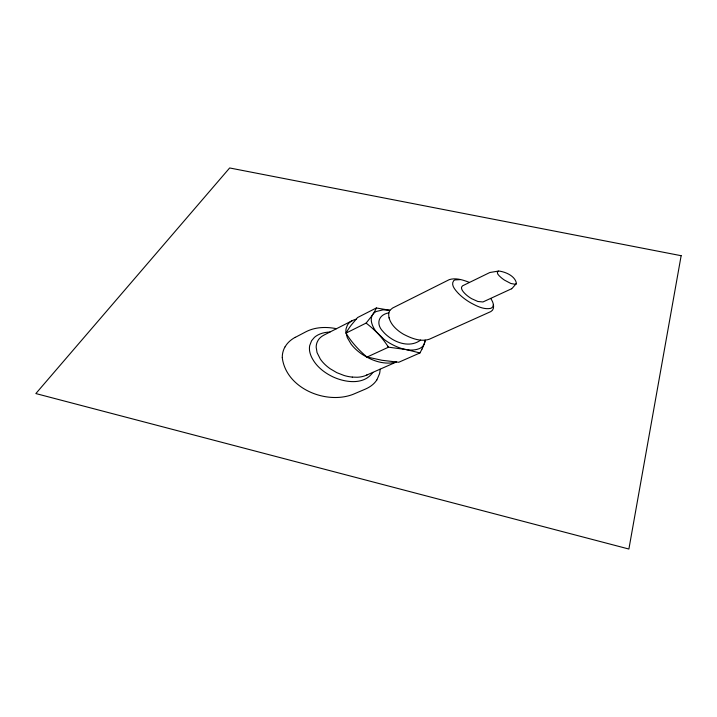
<?xml version="1.0" encoding="UTF-8"?>
<svg xmlns="http://www.w3.org/2000/svg" width="717" height="717" viewBox="0 0 717 717"><rect width="100%" height="100%" fill="white"/><g stroke="black" fill="none" stroke-linecap="round" stroke-linejoin="round"><path stroke-width="1.08" d="M425.36 340.208L424.24 343.918A107.039 68.868 -1.9 0 1 421.946 349.143M421.954 349.152L419.938 352.952L398.777 362.255L381.982 360.284L367.149 357.021L388.506 347.18L405.947 349.511L419.938 352.952M346.589 333.871L346.105 333.073L346.598 332.168A112.605 74.971 4.7 0 1 351.222 325.133L357.568 317.55L376.326 307.978L389.896 310.273L392.593 308.032L449.281 279.63C455.913 277.551 463.218 279.988 469.465 282.444M285.034 346.813L284.04 348.785A44.974 29.926 -1.8 0 0 282.292 357.487M372.867 372.374C364.021 385.307 345.182 382.573 332.867 376.828A57.235 37.741 0.3 0 1 312.935 359.62A49.123 32.435 -0.1 0 1 309.529 350.47L309.511 349.923A33.851 22.361 -0.9 0 1 309.699 345.603L311.581 340.745L314.485 337.295A19.61 12.897 -1.5 0 1 329.954 332.061M376.855 379.983L379.562 373.656A44.329 29.971 -1.4 0 0 380.073 369.192M346.105 333.073L366.145 323.071L371.334 316.538A108.76 66.529 -3.6 0 0 372.697 314.593L373.844 313.177A11.481 7.322 1.1 0 1 376.264 311.501L383.03 309.843L389.869 310.318C387.189 314.826 389.501 320.598 392.289 324.523A45.377 28.716 3.4 0 0 396.313 328.995L397.962 330.429A45.503 28.788 3.4 0 0 403.537 334.265C411.262 338.254 420.664 342.152 429.349 339.213L490.84 311.572C495.026 309.457 493.699 303.345 491.692 300.029A35.5 22.2 4.5 0 0 490.894 298.801L490.634 298.442M367.256 374.803L366.486 375.179M295.296 337.357L306.096 331.684C315.408 326.916 326.405 326.665 336.497 328.7M388.811 312.854C378.137 314.763 375.869 324.147 382.896 331.388A43.943 28.017 2.9 0 0 390.424 338.039C399.118 344.043 411.397 347.028 420.61 340.109M356.071 319.235A14.546 9.402 0.1 0 0 352.414 320.589L323.941 335.099A18.266 12.01 -1.3 0 0 318.142 340.252L317.066 342.394A30.849 20.354 -0.7 0 0 316.188 347.288L317.048 352.585L320.302 359.038A53.676 35.321 0.4 0 0 330.232 368.789L336.793 372.652L344.026 375.466A31.494 21.008 -0.2 0 0 352.28 377.106M511.579 288.763L482.953 301.965L477.845 301.481L471.625 298.684A36.173 21.851 5.7 0 1 464.634 293.289C462.976 291.595 459.749 287.813 462.555 285.823L489.532 272.657A2.268 1.353 5.4 0 1 490.267 272.433L498.351 271.098A3.468 2.07 5.7 0 1 500.188 271.223A20.632 12.458 5.7 0 1 513.327 277.578L514.026 278.384A20.488 12.368 5.7 0 1 516.258 282.776A3.415 2.052 6.4 0 1 516.097 283.905M396.286 362.04L366.226 375.296A18.391 12.386 -0.3 0 1 357.227 377.25L352.28 377.097M396.125 362.031C384.16 365.32 371.397 360.552 361.476 353.866A60.38 38.933 2.2 0 1 351.115 344.142L347.306 337.671L345.952 332.401A31.942 20.712 0.9 0 1 346.141 328.494L347.413 325.124A16.141 10.432 0.1 0 1 352.388 320.571M498.351 271.098C495.08 272.881 500.349 276.843 501.882 278.214A39.785 23.294 6.9 0 0 504.562 280.168L510.871 283.502L515.38 284.291A1.425 0.851 6.5 0 0 516.052 283.887L512.108 288.377A2.285 1.38 6.4 0 1 511.579 288.763M460.269 279.63L455.143 279.89A5.064 3.074 4.2 0 0 453.736 280.652C450.312 285.025 455.636 290.349 458.477 293.513M387.933 346.32L388.506 347.18M389.322 318.393L389.179 317.497M282.256 357.541C285.94 388.211 325.706 404.872 353.042 394.359L365.437 389.08A29.415 19.968 -0.7 0 0 376.784 379.965M493.341 304.761L492.982 306.526L491.692 307.862A5.413 3.361 5.7 0 1 490.509 308.4C483.366 309.744 476.429 305.89 470.334 302.628A62.72 37.427 6.3 0 1 458.504 293.513M285.124 346.831A31.647 20.972 -2.4 0 1 295.234 337.304M376.353 307.987A77.786 48.147 -2.5 0 1 372.679 314.593C370.008 318.465 371.478 323.573 373.449 327.418A48.819 31.118 2.8 0 0 376.111 331.559L384.124 339.419A59.35 37.669 3.2 0 0 389.313 342.932C398.141 348.032 409.219 352.45 419.328 348.632A12.476 8.174 2.6 0 0 422.994 346.024L424.428 343.38A22.057 14.439 2.1 0 0 424.93 340.243M367.005 357.093A145.21 90.073 5.3 0 1 346.436 333.907M387.888 346.338A166.882 113.86 -7 0 0 378.495 334.221A158.394 108.168 -6.6 0 0 366.109 323.089M681.15 255.7L628.89 549.034L35.85 393.561L229.655 167.966L681.15 255.7"/></g></svg>
